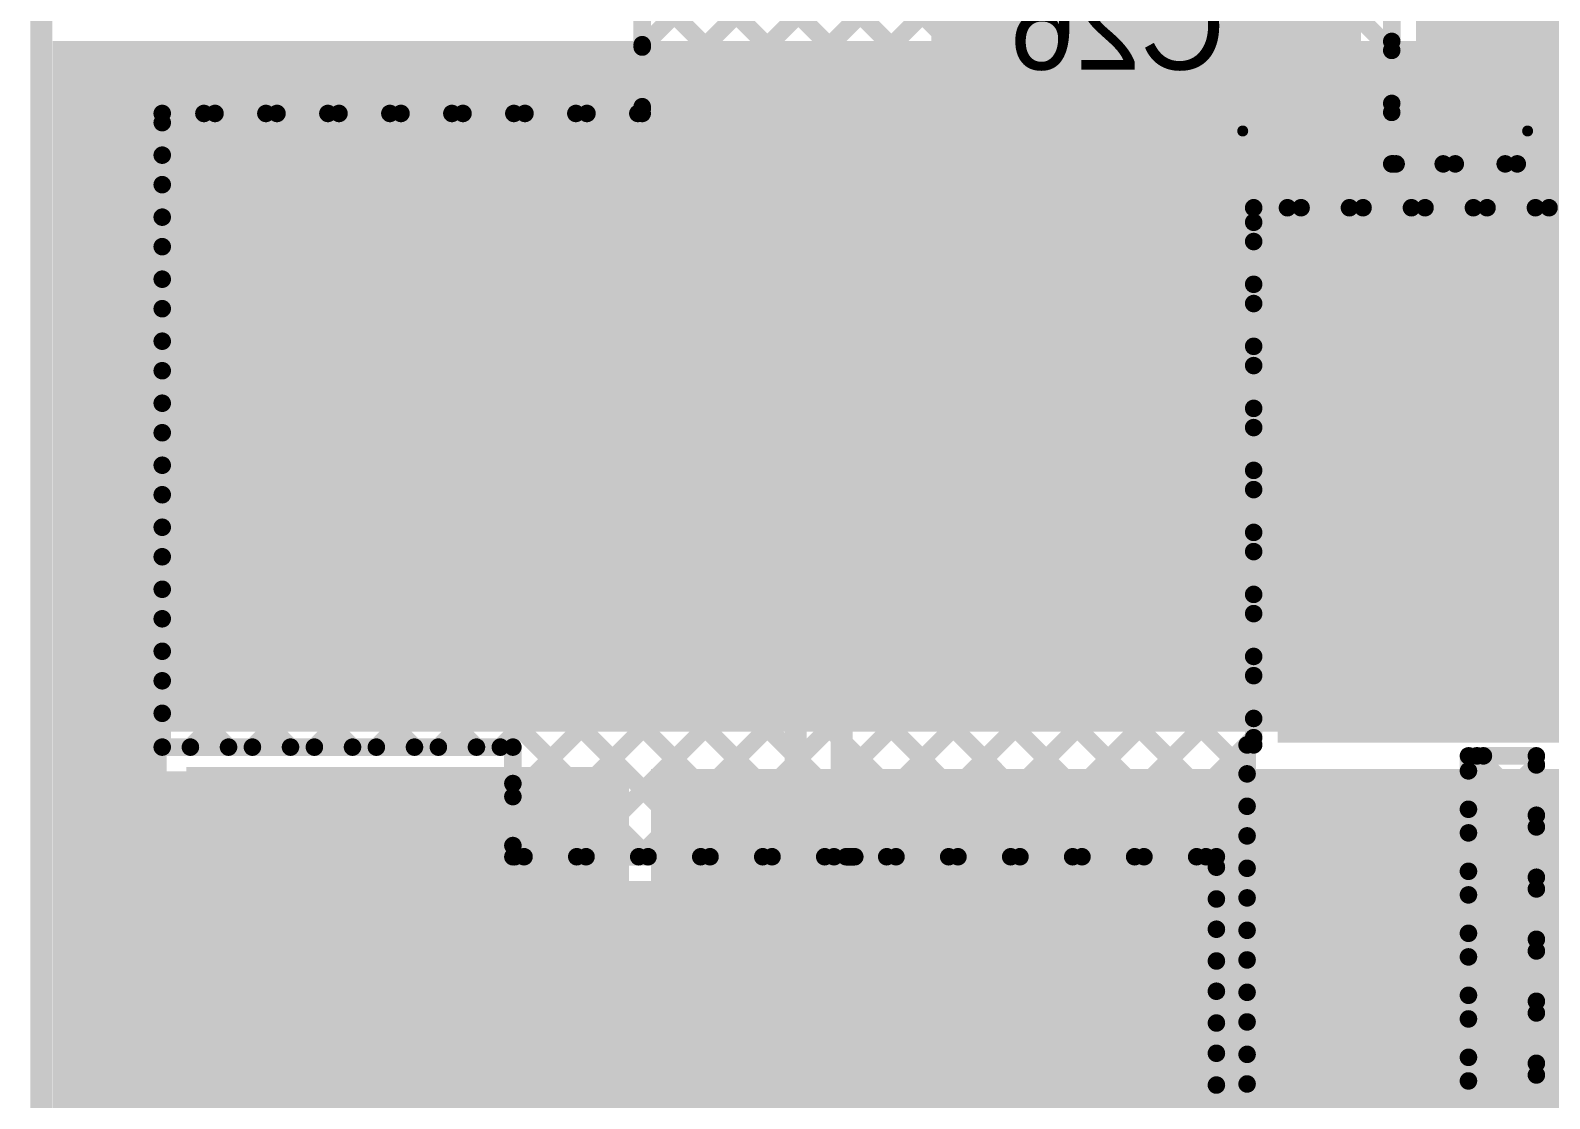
# Model space of a CAD drawing. Header units: millimetres. Extents: x 3.06 to 5.82, y 1.29 to 3.84.
# Drawn here: x 3.058 to 3.751, y 3.084 to 3.571 of the extents above; entities that cross this region are included whole.
import ezdxf

# ---------------------------------------------------------------- set-up
doc = ezdxf.new("R2010")
doc.units = ezdxf.units.MM
doc.header["$MEASUREMENT"] = 0
for name, color, linetype in [('BottomLayer', 5, 'Continuous'), ('BottomOverlay', 54, 'Continuous'), ('BottomPaste', 16, 'Continuous'), ('BottomSolder', 6, 'Continuous'), ('Mechanical13', 56, 'Continuous'), ('MultiLayer', 9, 'Continuous'), ('TopLayer', 1, 'Continuous'), ('TopOverlay', 2, 'Continuous'), ('TopPaste', 8, 'Continuous'), ('TopSolder', 216, 'Continuous'), ('ViaHoleLayer', 16, 'Continuous')]:
    doc.layers.add(name, color=color, linetype=linetype)

# ---------------------------------------------------------------- blocks, each defined once
blk = doc.blocks.new('84474C_B_74')
at = {"layer": 'BottomLayer'}
for points in [[(-0.10037, 0.0689), (-0.10037, -0.0689), (-0.02163, 0.0689), (-0.02163, -0.0689)], [(0.02362, 0.0689), (0.02362, -0.0689), (0.10236, 0.0689), (0.10236, -0.0689)]]:
    blk.add_solid(points, dxfattribs=at)
at = {"layer": 'BottomOverlay', "const_width": 0.01}
for points in [[(0.11, 0.076), (-0.108, 0.076)], [(-0.108, 0.076), (-0.108, -0.076)], [(0.11, 0.076), (0.11, -0.076)], [(0.11, -0.076), (-0.108, -0.076)]]:
    blk.add_lwpolyline(points, dxfattribs=at)
at = {"layer": 'BottomOverlay', "const_width": 0.005}
for points in [[(-0.1105, 0.076, 1), (-0.1055, 0.076, 1)], [(-0.1105, 0.076, 1), (-0.1055, 0.076, 1)], [(0.1075, 0.076, 1), (0.1125, 0.076, 1)], [(0.1075, 0.076, 1), (0.1125, 0.076, 1)], [(-0.1105, -0.076, 1), (-0.1055, -0.076, 1)], [(-0.1105, -0.076, 1), (-0.1055, -0.076, 1)], [(0.1075, -0.076, 1), (0.1125, -0.076, 1)], [(0.1075, -0.076, 1), (0.1125, -0.076, 1)]]:
    blk.add_lwpolyline(points, format="xyb", close=True, dxfattribs=at)
at = {"layer": 'BottomPaste'}
for points in [[(-0.10037, 0.0689), (-0.10037, -0.0689), (-0.02163, 0.0689), (-0.02163, -0.0689)], [(0.02362, 0.0689), (0.02362, -0.0689), (0.10236, 0.0689), (0.10236, -0.0689)]]:
    blk.add_solid(points, dxfattribs=at)
at = {"layer": 'BottomSolder'}
for points in [[(-0.10437, 0.0729), (-0.10437, -0.0729), (-0.01763, 0.0729), (-0.01763, -0.0729)], [(0.01962, 0.0729), (0.01962, -0.0729), (0.10636, 0.0729), (0.10636, -0.0729)]]:
    blk.add_solid(points, dxfattribs=at)
blk = doc.blocks.new('SMB_B_78')
at = {"layer": 'BottomLayer'}
for points in [[(-0.12951, -0.054), (-0.04451, -0.054), (-0.12951, 0.054), (-0.04451, 0.054)], [(0.04451, -0.054), (0.12951, -0.054), (0.04451, 0.054), (0.12951, 0.054)]]:
    blk.add_solid(points, dxfattribs=at)
at = {"layer": 'BottomOverlay', "const_width": 0.01}
for points in [[(-0.095, 0.081), (0.099, 0.081)], [(-0.095, 0.063), (-0.095, 0.081)], [(0.099, 0.063), (0.099, 0.081)], [(-0.095, -0.081), (-0.095, -0.063)], [(0.099, -0.081), (0.099, -0.063)], [(-0.095, -0.081), (0.099, -0.081)]]:
    blk.add_lwpolyline(points, dxfattribs=at)
at = {"layer": 'BottomOverlay', "const_width": 0.005}
for points in [[(-0.0975, 0.081, 1), (-0.0925, 0.081, 1)], [(-0.0975, 0.081, 1), (-0.0925, 0.081, 1)], [(0.0965, 0.081, 1), (0.1015, 0.081, 1)], [(0.0965, 0.081, 1), (0.1015, 0.081, 1)], [(-0.0975, 0.063, 1), (-0.0925, 0.063, 1)], [(0.0965, 0.063, 1), (0.1015, 0.063, 1)], [(-0.0975, -0.063, 1), (-0.0925, -0.063, 1)], [(0.0965, -0.063, 1), (0.1015, -0.063, 1)], [(-0.0975, -0.081, 1), (-0.0925, -0.081, 1)], [(-0.0975, -0.081, 1), (-0.0925, -0.081, 1)], [(0.0965, -0.081, 1), (0.1015, -0.081, 1)], [(0.0965, -0.081, 1), (0.1015, -0.081, 1)]]:
    blk.add_lwpolyline(points, format="xyb", close=True, dxfattribs=at)
at = {"layer": 'BottomOverlay'}
for points in [[(0.099, 0.058), (0.19, 0.058), (0.099, 0.086), (0.19, 0.086)], [(0.133, -0.086), (0.19, -0.086), (0.133, 0.086), (0.19, 0.086)], [(0.099, -0.086), (0.19, -0.086), (0.099, -0.058), (0.19, -0.058)]]:
    blk.add_solid(points, dxfattribs=at)
at = {"layer": 'BottomPaste'}
for points in [[(-0.12951, -0.054), (-0.04451, -0.054), (-0.12951, 0.054), (-0.04451, 0.054)], [(0.04451, -0.054), (0.12951, -0.054), (0.04451, 0.054), (0.12951, 0.054)]]:
    blk.add_solid(points, dxfattribs=at)
at = {"layer": 'BottomSolder'}
for points in [[(-0.13351, -0.058), (-0.04051, -0.058), (-0.13351, 0.058), (-0.04051, 0.058)], [(0.04051, -0.058), (0.13351, -0.058), (0.04051, 0.058), (0.13351, 0.058)]]:
    blk.add_solid(points, dxfattribs=at)
blk = doc.blocks.new('ULR2G4R7MNL1GS_83')
at = {"layer": 'TopLayer'}
for points in [[(-0.19685, -0.04921), (-0.05906, -0.04921), (-0.19685, 0.04921), (-0.05906, 0.04921)], [(0.05906, -0.04921), (0.19685, -0.04921), (0.05906, 0.04921), (0.19685, 0.04921)]]:
    blk.add_solid(points, dxfattribs=at)
at = {"layer": 'TopOverlay', "const_width": 0.01}
for points in [[(-0.11947, 0.167), (-0.16647, 0.12)], [(-0.11947, 0.167), (0.16553, 0.167)], [(0.16553, 0.167), (0.16553, 0.061)], [(-0.16647, 0.12), (-0.16647, 0.06)], [(-0.20397, 0.096), (-0.20397, 0.063)], [(-0.21997, 0.08), (-0.18697, 0.08)], [(-0.16647, -0.06), (-0.16647, -0.12)], [(0.16553, -0.061), (0.16553, -0.167)], [(-0.16647, -0.12), (-0.11947, -0.167)], [(-0.11947, -0.167), (0.16553, -0.167)]]:
    blk.add_lwpolyline(points, dxfattribs=at)
at = {"layer": 'TopOverlay', "const_width": 0.005}
for points in [[(-0.12197, 0.167, 1), (-0.11697, 0.167, 1)], [(-0.12197, 0.167, 1), (-0.11697, 0.167, 1)], [(0.16303, 0.167, 1), (0.16803, 0.167, 1)], [(0.16303, 0.167, 1), (0.16803, 0.167, 1)], [(-0.16897, 0.12, 1), (-0.16397, 0.12, 1)], [(-0.16897, 0.12, 1), (-0.16397, 0.12, 1)], [(-0.20647, 0.096, 1), (-0.20147, 0.096, 1)], [(-0.22247, 0.08, 1), (-0.21747, 0.08, 1)], [(-0.18947, 0.08, 1), (-0.18447, 0.08, 1)], [(-0.20647, 0.063, 1), (-0.20147, 0.063, 1)], [(-0.16897, 0.06, 1), (-0.16397, 0.06, 1)], [(0.16303, 0.061, 1), (0.16803, 0.061, 1)], [(-0.16897, -0.06, 1), (-0.16397, -0.06, 1)], [(0.16303, -0.061, 1), (0.16803, -0.061, 1)], [(-0.16897, -0.12, 1), (-0.16397, -0.12, 1)], [(-0.16897, -0.12, 1), (-0.16397, -0.12, 1)], [(-0.12197, -0.167, 1), (-0.11697, -0.167, 1)], [(-0.12197, -0.167, 1), (-0.11697, -0.167, 1)], [(0.16303, -0.167, 1), (0.16803, -0.167, 1)], [(0.16303, -0.167, 1), (0.16803, -0.167, 1)]]:
    blk.add_lwpolyline(points, format="xyb", close=True, dxfattribs=at)
at = {"layer": 'TopPaste'}
for points in [[(-0.19685, -0.04921), (-0.05906, -0.04921), (-0.19685, 0.04921), (-0.05906, 0.04921)], [(0.05906, -0.04921), (0.19685, -0.04921), (0.05906, 0.04921), (0.19685, 0.04921)]]:
    blk.add_solid(points, dxfattribs=at)
at = {"layer": 'TopSolder'}
for points in [[(-0.20085, -0.05321), (-0.05506, -0.05321), (-0.20085, 0.05321), (-0.05506, 0.05321)], [(0.05506, -0.05321), (0.20085, -0.05321), (0.05506, 0.05321), (0.20085, 0.05321)]]:
    blk.add_solid(points, dxfattribs=at)
blk = doc.blocks.new('ULR2G4R7MNL1GS_84')
at = {"layer": 'TopLayer'}
for points in [[(-0.19685, -0.04921), (-0.05906, -0.04921), (-0.19685, 0.04921), (-0.05906, 0.04921)], [(0.05906, -0.04921), (0.19685, -0.04921), (0.05906, 0.04921), (0.19685, 0.04921)]]:
    blk.add_solid(points, dxfattribs=at)
at = {"layer": 'TopOverlay', "const_width": 0.01}
for points in [[(-0.11947, 0.167), (-0.16647, 0.12)], [(-0.11947, 0.167), (0.16553, 0.167)], [(0.16553, 0.167), (0.16553, 0.061)], [(-0.16647, 0.12), (-0.16647, 0.06)], [(-0.20397, 0.096), (-0.20397, 0.063)], [(-0.21997, 0.08), (-0.18697, 0.08)], [(-0.16647, -0.06), (-0.16647, -0.12)], [(0.16553, -0.061), (0.16553, -0.167)], [(-0.16647, -0.12), (-0.11947, -0.167)], [(-0.11947, -0.167), (0.16553, -0.167)]]:
    blk.add_lwpolyline(points, dxfattribs=at)
at = {"layer": 'TopOverlay', "const_width": 0.005}
for points in [[(-0.12197, 0.167, 1), (-0.11697, 0.167, 1)], [(-0.12197, 0.167, 1), (-0.11697, 0.167, 1)], [(0.16303, 0.167, 1), (0.16803, 0.167, 1)], [(0.16303, 0.167, 1), (0.16803, 0.167, 1)], [(-0.16897, 0.12, 1), (-0.16397, 0.12, 1)], [(-0.16897, 0.12, 1), (-0.16397, 0.12, 1)], [(-0.20647, 0.096, 1), (-0.20147, 0.096, 1)], [(-0.22247, 0.08, 1), (-0.21747, 0.08, 1)], [(-0.18947, 0.08, 1), (-0.18447, 0.08, 1)], [(-0.20647, 0.063, 1), (-0.20147, 0.063, 1)], [(-0.16897, 0.06, 1), (-0.16397, 0.06, 1)], [(0.16303, 0.061, 1), (0.16803, 0.061, 1)], [(-0.16897, -0.06, 1), (-0.16397, -0.06, 1)], [(0.16303, -0.061, 1), (0.16803, -0.061, 1)], [(-0.16897, -0.12, 1), (-0.16397, -0.12, 1)], [(-0.16897, -0.12, 1), (-0.16397, -0.12, 1)], [(-0.12197, -0.167, 1), (-0.11697, -0.167, 1)], [(-0.12197, -0.167, 1), (-0.11697, -0.167, 1)], [(0.16303, -0.167, 1), (0.16803, -0.167, 1)], [(0.16303, -0.167, 1), (0.16803, -0.167, 1)]]:
    blk.add_lwpolyline(points, format="xyb", close=True, dxfattribs=at)
at = {"layer": 'TopPaste'}
for points in [[(-0.19685, -0.04921), (-0.05906, -0.04921), (-0.19685, 0.04921), (-0.05906, 0.04921)], [(0.05906, -0.04921), (0.19685, -0.04921), (0.05906, 0.04921), (0.19685, 0.04921)]]:
    blk.add_solid(points, dxfattribs=at)
at = {"layer": 'TopSolder'}
for points in [[(-0.20085, -0.05321), (-0.05506, -0.05321), (-0.20085, 0.05321), (-0.05506, 0.05321)], [(0.05506, -0.05321), (0.20085, -0.05321), (0.05506, 0.05321), (0.20085, 0.05321)]]:
    blk.add_solid(points, dxfattribs=at)
blk = doc.blocks.new('C__0805_B_91')
at = {"layer": 'BottomLayer'}
for points in [[(-0.06, -0.03), (-0.02, -0.03), (-0.06, 0.03), (-0.02, 0.03)], [(0.02, -0.03), (0.06, -0.03), (0.02, 0.03), (0.06, 0.03)]]:
    blk.add_solid(points, dxfattribs=at)
at = {"layer": 'BottomOverlay', "const_width": 0.005}
for points in [[(-0.065, 0.035), (-0.065, -0.035)], [(0.065, 0.035), (-0.065, 0.035)], [(0.065, 0.035), (0.065, -0.035)], [(0.065, -0.035), (-0.065, -0.035)]]:
    blk.add_lwpolyline(points, dxfattribs=at)
at = {"layer": 'BottomOverlay', "const_width": 0.0025}
for points in [[(-0.06625, 0.035, 1), (-0.06375, 0.035, 1)], [(-0.06625, 0.035, 1), (-0.06375, 0.035, 1)], [(0.06375, 0.035, 1), (0.06625, 0.035, 1)], [(0.06375, 0.035, 1), (0.06625, 0.035, 1)], [(-0.06625, -0.035, 1), (-0.06375, -0.035, 1)], [(-0.06625, -0.035, 1), (-0.06375, -0.035, 1)], [(0.06375, -0.035, 1), (0.06625, -0.035, 1)], [(0.06375, -0.035, 1), (0.06625, -0.035, 1)]]:
    blk.add_lwpolyline(points, format="xyb", close=True, dxfattribs=at)
at = {"layer": 'BottomPaste'}
for points in [[(-0.06, -0.03), (-0.02, -0.03), (-0.06, 0.03), (-0.02, 0.03)], [(0.02, -0.03), (0.06, -0.03), (0.02, 0.03), (0.06, 0.03)]]:
    blk.add_solid(points, dxfattribs=at)
at = {"layer": 'BottomSolder'}
for points in [[(-0.064, -0.034), (-0.016, -0.034), (-0.064, 0.034), (-0.016, 0.034)], [(0.016, -0.034), (0.064, -0.034), (0.016, 0.034), (0.064, 0.034)]]:
    blk.add_solid(points, dxfattribs=at)

msp = doc.modelspace()

# ---------------------------------------------------------------- linework, layer by layer
at = {"layer": 'BottomLayer', "const_width": 0.008}
for points in [[(3.118, 3.28771), (3.57129, 3.741)], [(3.118, 3.25942), (3.59958, 3.741)], [(3.13086, 3.244), (3.62786, 3.741)], [(3.15915, 3.244), (3.65615, 3.741)], [(3.337, 3.53499), (3.54301, 3.741)], [(3.337, 3.533), (3.337, 3.741)], [(3.47149, 3.741), (3.679, 3.53349)], [(3.49977, 3.741), (3.679, 3.56177)], [(3.679, 3.51), (3.679, 3.741)], [(3.18743, 3.244), (3.679, 3.73557)], [(3.47148, 3.71273), (3.6942, 3.49)], [(3.21571, 3.244), (3.679, 3.70729)], [(3.337, 3.70579), (3.616, 3.42679)], [(3.46617, 3.68975), (3.66592, 3.49)], [(3.244, 3.244), (3.679, 3.679)], [(3.337, 3.6775), (3.616, 3.3985)], [(3.45375, 3.67389), (3.63764, 3.49)], [(3.337, 3.56328), (3.43884, 3.66511)], [(3.40723, 3.66384), (3.616, 3.45507)], [(3.4354, 3.66396), (3.616, 3.48335)], [(3.27228, 3.244), (3.679, 3.65072)], [(3.337, 3.64922), (3.616, 3.37022)], [(3.278, 3.22143), (3.679, 3.62243)], [(3.337, 3.62093), (3.616, 3.34193)], [(3.27885, 3.194), (3.679, 3.59415)], [(3.337, 3.59265), (3.616, 3.31365)], [(3.30714, 3.194), (3.679, 3.56586)], [(3.337, 3.56436), (3.616, 3.28536)], [(3.118, 3.51398), (3.13702, 3.533)], [(3.118, 3.45741), (3.19359, 3.533)], [(3.118, 3.42913), (3.22187, 3.533)], [(3.118, 3.4857), (3.1653, 3.533)], [(3.118, 3.533), (3.337, 3.533)], [(3.118, 3.37256), (3.27844, 3.533)], [(3.118, 3.40084), (3.25016, 3.533)], [(3.118, 3.31599), (3.33501, 3.533)], [(3.118, 3.34428), (3.30672, 3.533)], [(3.118, 3.244), (3.118, 3.533)], [(3.14209, 3.533), (3.48109, 3.194)], [(3.17037, 3.533), (3.50937, 3.194)], [(3.19866, 3.533), (3.53766, 3.194)], [(3.22694, 3.533), (3.56594, 3.194)], [(3.25523, 3.533), (3.59423, 3.194)], [(3.28351, 3.533), (3.613, 3.20351)], [(3.3118, 3.533), (3.613, 3.2318)], [(3.337, 3.53608), (3.616, 3.25708)], [(3.63142, 3.49), (3.679, 3.53758)], [(3.118, 3.52881), (3.45281, 3.194)], [(3.6597, 3.49), (3.6797, 3.51)], [(3.681, 3.51), (3.896, 3.51)], [(3.681, 3.51), (3.896, 3.51)], [(3.68799, 3.49), (3.70799, 3.51)], [(3.70249, 3.51), (3.72249, 3.49)], [(3.71627, 3.49), (3.73627, 3.51)], [(3.73077, 3.51), (3.75077, 3.49)], [(3.74456, 3.49), (3.76456, 3.51)], [(3.118, 3.50052), (3.42452, 3.194)], [(3.616, 3.245), (3.616, 3.49)], [(3.616, 3.49), (3.85, 3.49)], [(3.118, 3.47224), (3.39624, 3.194)], [(3.33542, 3.194), (3.616, 3.47458)], [(3.118, 3.44395), (3.36795, 3.194)], [(3.3637, 3.194), (3.616, 3.4463)], [(3.118, 3.41567), (3.33967, 3.194)], [(3.39199, 3.194), (3.616, 3.41801)], [(3.118, 3.38738), (3.26138, 3.244)], [(3.42027, 3.194), (3.616, 3.38973)], [(3.118, 3.3591), (3.2331, 3.244)], [(3.44856, 3.194), (3.616, 3.36144)], [(3.118, 3.33082), (3.20482, 3.244)], [(3.47684, 3.194), (3.616, 3.33316)], [(3.118, 3.30253), (3.17653, 3.244)], [(3.50513, 3.194), (3.616, 3.30487)], [(3.53341, 3.194), (3.616, 3.27659)], [(3.118, 3.27425), (3.14825, 3.244)], [(3.56169, 3.194), (3.616, 3.24831)], [(3.118, 3.244), (3.278, 3.244)], [(3.278, 3.194), (3.278, 3.244)], [(3.613, 2.905), (3.613, 3.245)], [(3.278, 3.22738), (3.31138, 3.194)], [(3.58998, 3.194), (3.613, 3.21702)], [(3.278, 3.1991), (3.2831, 3.194)], [(3.278, 3.194), (3.43, 3.194)], [(3.43, 3.194), (3.434, 3.194)], [(3.43, 3.194), (3.434, 3.194)], [(3.434, 3.194), (3.599, 3.194)], [(3.59423, 3.194), (3.599, 3.18923)], [(3.599, 2.84957), (3.599, 3.194)], [(3.599, 3.18923), (3.613, 3.17523)], [(3.599, 3.17474), (3.613, 3.18874)], [(3.599, 3.16094), (3.613, 3.14694)], [(3.599, 3.14645), (3.613, 3.16045)], [(3.599, 3.13266), (3.613, 3.11866)], [(3.599, 3.11817), (3.613, 3.13217)], [(3.599, 3.10437), (3.613, 3.09037)], [(3.599, 3.08988), (3.613, 3.10388)]]:
    msp.add_lwpolyline(points, dxfattribs=at)
at = {"layer": 'BottomLayer'}
for points, const_width in [([(3.335, 3.56436, 1), (3.339, 3.56436, 1)], 0.004), ([(3.335, 3.56328, 1), (3.339, 3.56328, 1)], 0.004), ([(3.677, 3.56586, 1), (3.681, 3.56586, 1)], 0.004), ([(3.677, 3.56177, 1), (3.681, 3.56177, 1)], 0.004), ([(3.116, 3.533, 1), (3.12, 3.533, 1)], 0.004), ([(3.116, 3.533, 1), (3.12, 3.533, 1)], 0.004), ([(3.13502, 3.533, 1), (3.13902, 3.533, 1)], 0.004), ([(3.14009, 3.533, 1), (3.14409, 3.533, 1)], 0.004), ([(3.1633, 3.533, 1), (3.1673, 3.533, 1)], 0.004), ([(3.16837, 3.533, 1), (3.17237, 3.533, 1)], 0.004), ([(3.19159, 3.533, 1), (3.19559, 3.533, 1)], 0.004), ([(3.19666, 3.533, 1), (3.20066, 3.533, 1)], 0.004), ([(3.21987, 3.533, 1), (3.22387, 3.533, 1)], 0.004), ([(3.22494, 3.533, 1), (3.22894, 3.533, 1)], 0.004), ([(3.24816, 3.533, 1), (3.25216, 3.533, 1)], 0.004), ([(3.25323, 3.533, 1), (3.25723, 3.533, 1)], 0.004), ([(3.27644, 3.533, 1), (3.28044, 3.533, 1)], 0.004), ([(3.28151, 3.533, 1), (3.28551, 3.533, 1)], 0.004), ([(3.30472, 3.533, 1), (3.30872, 3.533, 1)], 0.004), ([(3.3098, 3.533, 1), (3.3138, 3.533, 1)], 0.004), ([(3.33301, 3.533, 1), (3.33701, 3.533, 1)], 0.004), ([(3.335, 3.53608, 1), (3.339, 3.53608, 1)], 0.004), ([(3.335, 3.53499, 1), (3.339, 3.53499, 1)], 0.004), ([(3.335, 3.533, 1), (3.339, 3.533, 1)], 0.004), ([(3.335, 3.533, 1), (3.339, 3.533, 1)], 0.004), ([(3.677, 3.53758, 1), (3.681, 3.53758, 1)], 0.004), ([(3.677, 3.53349, 1), (3.681, 3.53349, 1)], 0.004), ([(3.116, 3.52881, 1), (3.12, 3.52881, 1)], 0.004), ([(3.116, 3.51398, 1), (3.12, 3.51398, 1)], 0.004), ([(3.677, 3.51, 1), (3.681, 3.51, 1)], 0.004), ([(3.6777, 3.51, 1), (3.6817, 3.51, 1)], 0.004), ([(3.679, 3.51, 1), (3.683, 3.51, 1)], 0.004), ([(3.679, 3.51, 1), (3.683, 3.51, 1)], 0.004), ([(3.70049, 3.51, 1), (3.70449, 3.51, 1)], 0.004), ([(3.70599, 3.51, 1), (3.70999, 3.51, 1)], 0.004), ([(3.72877, 3.51, 1), (3.73277, 3.51, 1)], 0.004), ([(3.73427, 3.51, 1), (3.73827, 3.51, 1)], 0.004), ([(3.116, 3.50052, 1), (3.12, 3.50052, 1)], 0.004), ([(3.614, 3.49, 1), (3.618, 3.49, 1)], 0.004), ([(3.614, 3.49, 1), (3.618, 3.49, 1)], 0.004), ([(3.62942, 3.49, 1), (3.63342, 3.49, 1)], 0.004), ([(3.63564, 3.49, 1), (3.63964, 3.49, 1)], 0.004), ([(3.6577, 3.49, 1), (3.6617, 3.49, 1)], 0.004), ([(3.66392, 3.49, 1), (3.66792, 3.49, 1)], 0.004), ([(3.68599, 3.49, 1), (3.68999, 3.49, 1)], 0.004), ([(3.6922, 3.49, 1), (3.6962, 3.49, 1)], 0.004), ([(3.71427, 3.49, 1), (3.71827, 3.49, 1)], 0.004), ([(3.72049, 3.49, 1), (3.72449, 3.49, 1)], 0.004), ([(3.74256, 3.49, 1), (3.74656, 3.49, 1)], 0.004), ([(3.74877, 3.49, 1), (3.75277, 3.49, 1)], 0.004), ([(3.116, 3.4857, 1), (3.12, 3.4857, 1)], 0.004), ([(3.614, 3.48335, 1), (3.618, 3.48335, 1)], 0.004), ([(3.116, 3.47224, 1), (3.12, 3.47224, 1)], 0.004), ([(3.614, 3.47458, 1), (3.618, 3.47458, 1)], 0.004), ([(3.116, 3.45741, 1), (3.12, 3.45741, 1)], 0.004), ([(3.614, 3.45507, 1), (3.618, 3.45507, 1)], 0.004), ([(3.116, 3.44395, 1), (3.12, 3.44395, 1)], 0.004), ([(3.614, 3.4463, 1), (3.618, 3.4463, 1)], 0.004), ([(3.116, 3.42913, 1), (3.12, 3.42913, 1)], 0.004), ([(3.614, 3.42679, 1), (3.618, 3.42679, 1)], 0.004), ([(3.116, 3.41567, 1), (3.12, 3.41567, 1)], 0.004), ([(3.614, 3.41801, 1), (3.618, 3.41801, 1)], 0.004), ([(3.116, 3.40084, 1), (3.12, 3.40084, 1)], 0.004), ([(3.614, 3.3985, 1), (3.618, 3.3985, 1)], 0.004), ([(3.116, 3.38738, 1), (3.12, 3.38738, 1)], 0.004), ([(3.614, 3.38973, 1), (3.618, 3.38973, 1)], 0.004), ([(3.116, 3.37256, 1), (3.12, 3.37256, 1)], 0.004), ([(3.614, 3.37022, 1), (3.618, 3.37022, 1)], 0.004), ([(3.116, 3.3591, 1), (3.12, 3.3591, 1)], 0.004), ([(3.614, 3.36144, 1), (3.618, 3.36144, 1)], 0.004), ([(3.116, 3.34428, 1), (3.12, 3.34428, 1)], 0.004), ([(3.614, 3.34193, 1), (3.618, 3.34193, 1)], 0.004), ([(3.116, 3.33082, 1), (3.12, 3.33082, 1)], 0.004), ([(3.614, 3.33316, 1), (3.618, 3.33316, 1)], 0.004), ([(3.116, 3.31599, 1), (3.12, 3.31599, 1)], 0.004), ([(3.614, 3.31365, 1), (3.618, 3.31365, 1)], 0.004), ([(3.116, 3.30253, 1), (3.12, 3.30253, 1)], 0.004), ([(3.614, 3.30487, 1), (3.618, 3.30487, 1)], 0.004), ([(3.116, 3.28771, 1), (3.12, 3.28771, 1)], 0.004), ([(3.614, 3.28536, 1), (3.618, 3.28536, 1)], 0.004), ([(3.614, 3.27659, 1), (3.618, 3.27659, 1)], 0.004), ([(3.116, 3.27425, 1), (3.12, 3.27425, 1)], 0.004), ([(3.116, 3.25942, 1), (3.12, 3.25942, 1)], 0.004), ([(3.614, 3.25708, 1), (3.618, 3.25708, 1)], 0.004), ([(3.614, 3.24831, 1), (3.618, 3.24831, 1)], 0.004), ([(3.116, 3.244, 1), (3.12, 3.244, 1)], 0.004), ([(3.116, 3.244, 1), (3.12, 3.244, 1)], 0.004), ([(3.12886, 3.244, 1), (3.13286, 3.244, 1)], 0.004), ([(3.14625, 3.244, 1), (3.15025, 3.244, 1)], 0.004), ([(3.15715, 3.244, 1), (3.16115, 3.244, 1)], 0.004), ([(3.17453, 3.244, 1), (3.17853, 3.244, 1)], 0.004), ([(3.18543, 3.244, 1), (3.18943, 3.244, 1)], 0.004), ([(3.20282, 3.244, 1), (3.20682, 3.244, 1)], 0.004), ([(3.21371, 3.244, 1), (3.21771, 3.244, 1)], 0.004), ([(3.2311, 3.244, 1), (3.2351, 3.244, 1)], 0.004), ([(3.242, 3.244, 1), (3.246, 3.244, 1)], 0.004), ([(3.25938, 3.244, 1), (3.26338, 3.244, 1)], 0.004), ([(3.27028, 3.244, 1), (3.27428, 3.244, 1)], 0.004), ([(3.276, 3.244, 1), (3.28, 3.244, 1)], 0.004), ([(3.276, 3.244, 1), (3.28, 3.244, 1)], 0.004), ([(3.611, 3.245, 1), (3.615, 3.245, 1)], 0.004), ([(3.614, 3.245, 1), (3.618, 3.245, 1)], 0.004), ([(3.276, 3.22738, 1), (3.28, 3.22738, 1)], 0.004), ([(3.611, 3.2318, 1), (3.615, 3.2318, 1)], 0.004), ([(3.15509, 3.216, 1), (3.16691, 3.216, 1)], 0.01181), ([(3.276, 3.22143, 1), (3.28, 3.22143, 1)], 0.004), ([(3.611, 3.21702, 1), (3.615, 3.21702, 1)], 0.004), ([(3.276, 3.1991, 1), (3.28, 3.1991, 1)], 0.004), ([(3.611, 3.20351, 1), (3.615, 3.20351, 1)], 0.004), ([(3.15509, 3.19, 1), (3.16691, 3.19, 1)], 0.01181), ([(3.276, 3.194, 1), (3.28, 3.194, 1)], 0.004), ([(3.276, 3.194, 1), (3.28, 3.194, 1)], 0.004), ([(3.27685, 3.194, 1), (3.28085, 3.194, 1)], 0.004), ([(3.2811, 3.194, 1), (3.2851, 3.194, 1)], 0.004), ([(3.30514, 3.194, 1), (3.30914, 3.194, 1)], 0.004), ([(3.30938, 3.194, 1), (3.31338, 3.194, 1)], 0.004), ([(3.33342, 3.194, 1), (3.33742, 3.194, 1)], 0.004), ([(3.33767, 3.194, 1), (3.34167, 3.194, 1)], 0.004), ([(3.3617, 3.194, 1), (3.3657, 3.194, 1)], 0.004), ([(3.36595, 3.194, 1), (3.36995, 3.194, 1)], 0.004), ([(3.38999, 3.194, 1), (3.39399, 3.194, 1)], 0.004), ([(3.39424, 3.194, 1), (3.39824, 3.194, 1)], 0.004), ([(3.41827, 3.194, 1), (3.42227, 3.194, 1)], 0.004), ([(3.42252, 3.194, 1), (3.42652, 3.194, 1)], 0.004), ([(3.428, 3.194, 1), (3.432, 3.194, 1)], 0.004), ([(3.428, 3.194, 1), (3.432, 3.194, 1)], 0.004), ([(3.428, 3.194, 1), (3.432, 3.194, 1)], 0.004), ([(3.432, 3.194, 1), (3.436, 3.194, 1)], 0.004), ([(3.432, 3.194, 1), (3.436, 3.194, 1)], 0.004), ([(3.432, 3.194, 1), (3.436, 3.194, 1)], 0.004), ([(3.44656, 3.194, 1), (3.45056, 3.194, 1)], 0.004), ([(3.45081, 3.194, 1), (3.45481, 3.194, 1)], 0.004), ([(3.47484, 3.194, 1), (3.47884, 3.194, 1)], 0.004), ([(3.47909, 3.194, 1), (3.48309, 3.194, 1)], 0.004), ([(3.50313, 3.194, 1), (3.50713, 3.194, 1)], 0.004), ([(3.50737, 3.194, 1), (3.51137, 3.194, 1)], 0.004), ([(3.53141, 3.194, 1), (3.53541, 3.194, 1)], 0.004), ([(3.53566, 3.194, 1), (3.53966, 3.194, 1)], 0.004), ([(3.55969, 3.194, 1), (3.56369, 3.194, 1)], 0.004), ([(3.56394, 3.194, 1), (3.56794, 3.194, 1)], 0.004), ([(3.58798, 3.194, 1), (3.59198, 3.194, 1)], 0.004), ([(3.59223, 3.194, 1), (3.59623, 3.194, 1)], 0.004), ([(3.59223, 3.194, 1), (3.59623, 3.194, 1)], 0.004), ([(3.597, 3.194, 1), (3.601, 3.194, 1)], 0.004), ([(3.597, 3.194, 1), (3.601, 3.194, 1)], 0.004), ([(3.597, 3.18923, 1), (3.601, 3.18923, 1)], 0.004), ([(3.597, 3.18923, 1), (3.601, 3.18923, 1)], 0.004), ([(3.611, 3.18874, 1), (3.615, 3.18874, 1)], 0.004), ([(3.15509, 3.164, 1), (3.16691, 3.164, 1)], 0.01181), ([(3.597, 3.17474, 1), (3.601, 3.17474, 1)], 0.004), ([(3.611, 3.17523, 1), (3.615, 3.17523, 1)], 0.004), ([(3.597, 3.16094, 1), (3.601, 3.16094, 1)], 0.004), ([(3.611, 3.16045, 1), (3.615, 3.16045, 1)], 0.004), ([(3.15509, 3.138, 1), (3.16691, 3.138, 1)], 0.01181), ([(3.597, 3.14645, 1), (3.601, 3.14645, 1)], 0.004), ([(3.611, 3.14694, 1), (3.615, 3.14694, 1)], 0.004), ([(3.597, 3.13266, 1), (3.601, 3.13266, 1)], 0.004), ([(3.611, 3.13217, 1), (3.615, 3.13217, 1)], 0.004), ([(3.597, 3.11817, 1), (3.601, 3.11817, 1)], 0.004), ([(3.611, 3.11866, 1), (3.615, 3.11866, 1)], 0.004), ([(3.597, 3.10437, 1), (3.601, 3.10437, 1)], 0.004), ([(3.611, 3.10388, 1), (3.615, 3.10388, 1)], 0.004), ([(3.597, 3.08988, 1), (3.601, 3.08988, 1)], 0.004), ([(3.611, 3.09037, 1), (3.615, 3.09037, 1)], 0.004)]:
    msp.add_lwpolyline(points, format="xyb", close=True, dxfattribs=dict(at, const_width=const_width))
for points in [[(3.665, 3.801), (3.469, 3.801), (3.665, 3.521), (3.469, 3.521)], [(3.69, 3.521), (3.885, 3.521), (3.69, 3.801), (3.885, 3.801)], [(3.692, 3.521), (4.127, 3.521), (3.692, 3.563), (4.127, 3.563)], [(3.627, 3.246), (3.92, 3.246), (3.627, 3.479), (3.92, 3.479)], [(3.07, 2.759), (3.267, 2.759), (3.07, 3.233), (3.267, 3.233)], [(3.624, 2.916), (3.913, 2.916), (3.624, 3.234), (3.913, 3.234)], [(3.283, 2.87), (3.423, 2.87), (3.283, 3.183), (3.423, 3.183)], [(3.441, 2.664), (3.588, 2.664), (3.441, 3.183), (3.588, 3.183)]]:
    msp.add_solid(points, dxfattribs=at)
at = {"layer": 'BottomSolder', "const_width": 0.01581}
for points in [[(3.15309, 3.216, 1), (3.16891, 3.216, 1)], [(3.15309, 3.19, 1), (3.16891, 3.19, 1)], [(3.15309, 3.164, 1), (3.16891, 3.164, 1)], [(3.15309, 3.138, 1), (3.16891, 3.138, 1)]]:
    msp.add_lwpolyline(points, format="xyb", close=True, dxfattribs=at)
at = {"layer": 'Mechanical13', "const_width": 0.01}
msp.add_lwpolyline([(3.06284, 1.52328), (3.06284, 3.57903)], dxfattribs=at)
at = {"layer": 'MultiLayer', "const_width": 0.01181}
for points in [[(3.15509, 3.216, 1), (3.16691, 3.216, 1)], [(3.15509, 3.19, 1), (3.16691, 3.19, 1)], [(3.15509, 3.164, 1), (3.16691, 3.164, 1)], [(3.15509, 3.138, 1), (3.16691, 3.138, 1)]]:
    msp.add_lwpolyline(points, format="xyb", close=True, dxfattribs=at)
at = {"layer": 'TopLayer', "const_width": 0.008}
for points in [[(3.714, 3.23317), (3.72083, 3.24)], [(3.714, 3.24), (3.745, 3.24)], [(3.714, 2.982), (3.714, 3.24)], [(3.714, 3.20488), (3.745, 3.23588)], [(3.71793, 3.24), (3.745, 3.21293)], [(3.745, 3.053), (3.745, 3.24)], [(3.714, 3.21565), (3.745, 3.18465)], [(3.714, 3.1766), (3.745, 3.2076)], [(3.714, 3.18736), (3.745, 3.15636)], [(3.714, 3.14832), (3.745, 3.17932)], [(3.714, 3.15908), (3.745, 3.12808)], [(3.714, 3.12003), (3.745, 3.15103)], [(3.714, 3.1308), (3.745, 3.0998)], [(3.714, 3.09175), (3.745, 3.12275)], [(3.714, 3.10251), (3.745, 3.07151)], [(3.714, 3.06346), (3.745, 3.09446)]]:
    msp.add_lwpolyline(points, dxfattribs=at)
at = {"layer": 'TopLayer'}
for points, const_width in [([(3.712, 3.24, 1), (3.716, 3.24, 1)], 0.004), ([(3.712, 3.24, 1), (3.716, 3.24, 1)], 0.004), ([(3.71593, 3.24, 1), (3.71993, 3.24, 1)], 0.004), ([(3.71883, 3.24, 1), (3.72283, 3.24, 1)], 0.004), ([(3.743, 3.24, 1), (3.747, 3.24, 1)], 0.004), ([(3.743, 3.24, 1), (3.747, 3.24, 1)], 0.004), ([(3.743, 3.23588, 1), (3.747, 3.23588, 1)], 0.004), ([(3.712, 3.23317, 1), (3.716, 3.23317, 1)], 0.004), ([(3.15509, 3.216, 1), (3.16691, 3.216, 1)], 0.01181), ([(3.712, 3.21565, 1), (3.716, 3.21565, 1)], 0.004), ([(3.743, 3.21293, 1), (3.747, 3.21293, 1)], 0.004), ([(3.743, 3.2076, 1), (3.747, 3.2076, 1)], 0.004), ([(3.712, 3.20488, 1), (3.716, 3.20488, 1)], 0.004), ([(3.15509, 3.19, 1), (3.16691, 3.19, 1)], 0.01181), ([(3.712, 3.18736, 1), (3.716, 3.18736, 1)], 0.004), ([(3.743, 3.18465, 1), (3.747, 3.18465, 1)], 0.004), ([(3.743, 3.17932, 1), (3.747, 3.17932, 1)], 0.004), ([(3.15509, 3.164, 1), (3.16691, 3.164, 1)], 0.01181), ([(3.712, 3.1766, 1), (3.716, 3.1766, 1)], 0.004), ([(3.712, 3.15908, 1), (3.716, 3.15908, 1)], 0.004), ([(3.743, 3.15636, 1), (3.747, 3.15636, 1)], 0.004), ([(3.743, 3.15103, 1), (3.747, 3.15103, 1)], 0.004), ([(3.15509, 3.138, 1), (3.16691, 3.138, 1)], 0.01181), ([(3.712, 3.14832, 1), (3.716, 3.14832, 1)], 0.004), ([(3.712, 3.1308, 1), (3.716, 3.1308, 1)], 0.004), ([(3.743, 3.12808, 1), (3.747, 3.12808, 1)], 0.004), ([(3.743, 3.12275, 1), (3.747, 3.12275, 1)], 0.004), ([(3.712, 3.12003, 1), (3.716, 3.12003, 1)], 0.004), ([(3.712, 3.10251, 1), (3.716, 3.10251, 1)], 0.004), ([(3.743, 3.0998, 1), (3.747, 3.0998, 1)], 0.004), ([(3.712, 3.09175, 1), (3.716, 3.09175, 1)], 0.004), ([(3.743, 3.09446, 1), (3.747, 3.09446, 1)], 0.004)]:
    msp.add_lwpolyline(points, format="xyb", close=True, dxfattribs=dict(at, const_width=const_width))
for points in [[(3.068, 3.251), (3.93, 3.251), (3.068, 3.566), (3.93, 3.566)], [(3.068, 2.995), (3.12, 2.995), (3.068, 3.331), (3.12, 3.331)], [(3.129, 3.073), (3.331, 3.073), (3.129, 3.235), (3.331, 3.235)], [(3.341, 3.034), (3.422, 3.034), (3.341, 3.234), (3.422, 3.234)], [(3.353, 2.993), (3.703, 2.993), (3.353, 3.234), (3.703, 3.234)]]:
    msp.add_solid(points, dxfattribs=at)
at = {"layer": 'TopSolder', "const_width": 0.01581}
for points in [[(3.15309, 3.216, 1), (3.16891, 3.216, 1)], [(3.15309, 3.19, 1), (3.16891, 3.19, 1)], [(3.15309, 3.164, 1), (3.16891, 3.164, 1)], [(3.15309, 3.138, 1), (3.16891, 3.138, 1)]]:
    msp.add_lwpolyline(points, format="xyb", close=True, dxfattribs=at)
at = {"layer": 'ViaHoleLayer', "const_width": 0.00787}
for points in [[(3.15706, 3.216, 1), (3.16494, 3.216, 1)], [(3.15706, 3.19, 1), (3.16494, 3.19, 1)], [(3.15706, 3.164, 1), (3.16494, 3.164, 1)], [(3.15706, 3.138, 1), (3.16494, 3.138, 1)]]:
    msp.add_lwpolyline(points, format="xyb", close=True, dxfattribs=at)

# ---------------------------------------------------------------- block references
for name, p, rotation in [('C__0805_B_91', (3.676, 3.56), 180), ('ULR2G4R7MNL1GS_83', (3.24, 3.28795), 90), ('ULR2G4R7MNL1GS_84', (3.595, 3.28795), 90), ('SMB_B_78', (3.63, 3.01), 360), ('84474C_B_74', (3.275, 3.005), 180)]:
    msp.add_blockref(name, p, dxfattribs=dict(rotation=rotation))

# ---------------------------------------------------------------- texts
at = {"layer": 'BottomOverlay', "text_generation_flag": 2}
msp.add_text('C26', height=0.04, dxfattribs=at).set_placement((3.603, 3.553))

doc.saveas('drawing.dxf')
